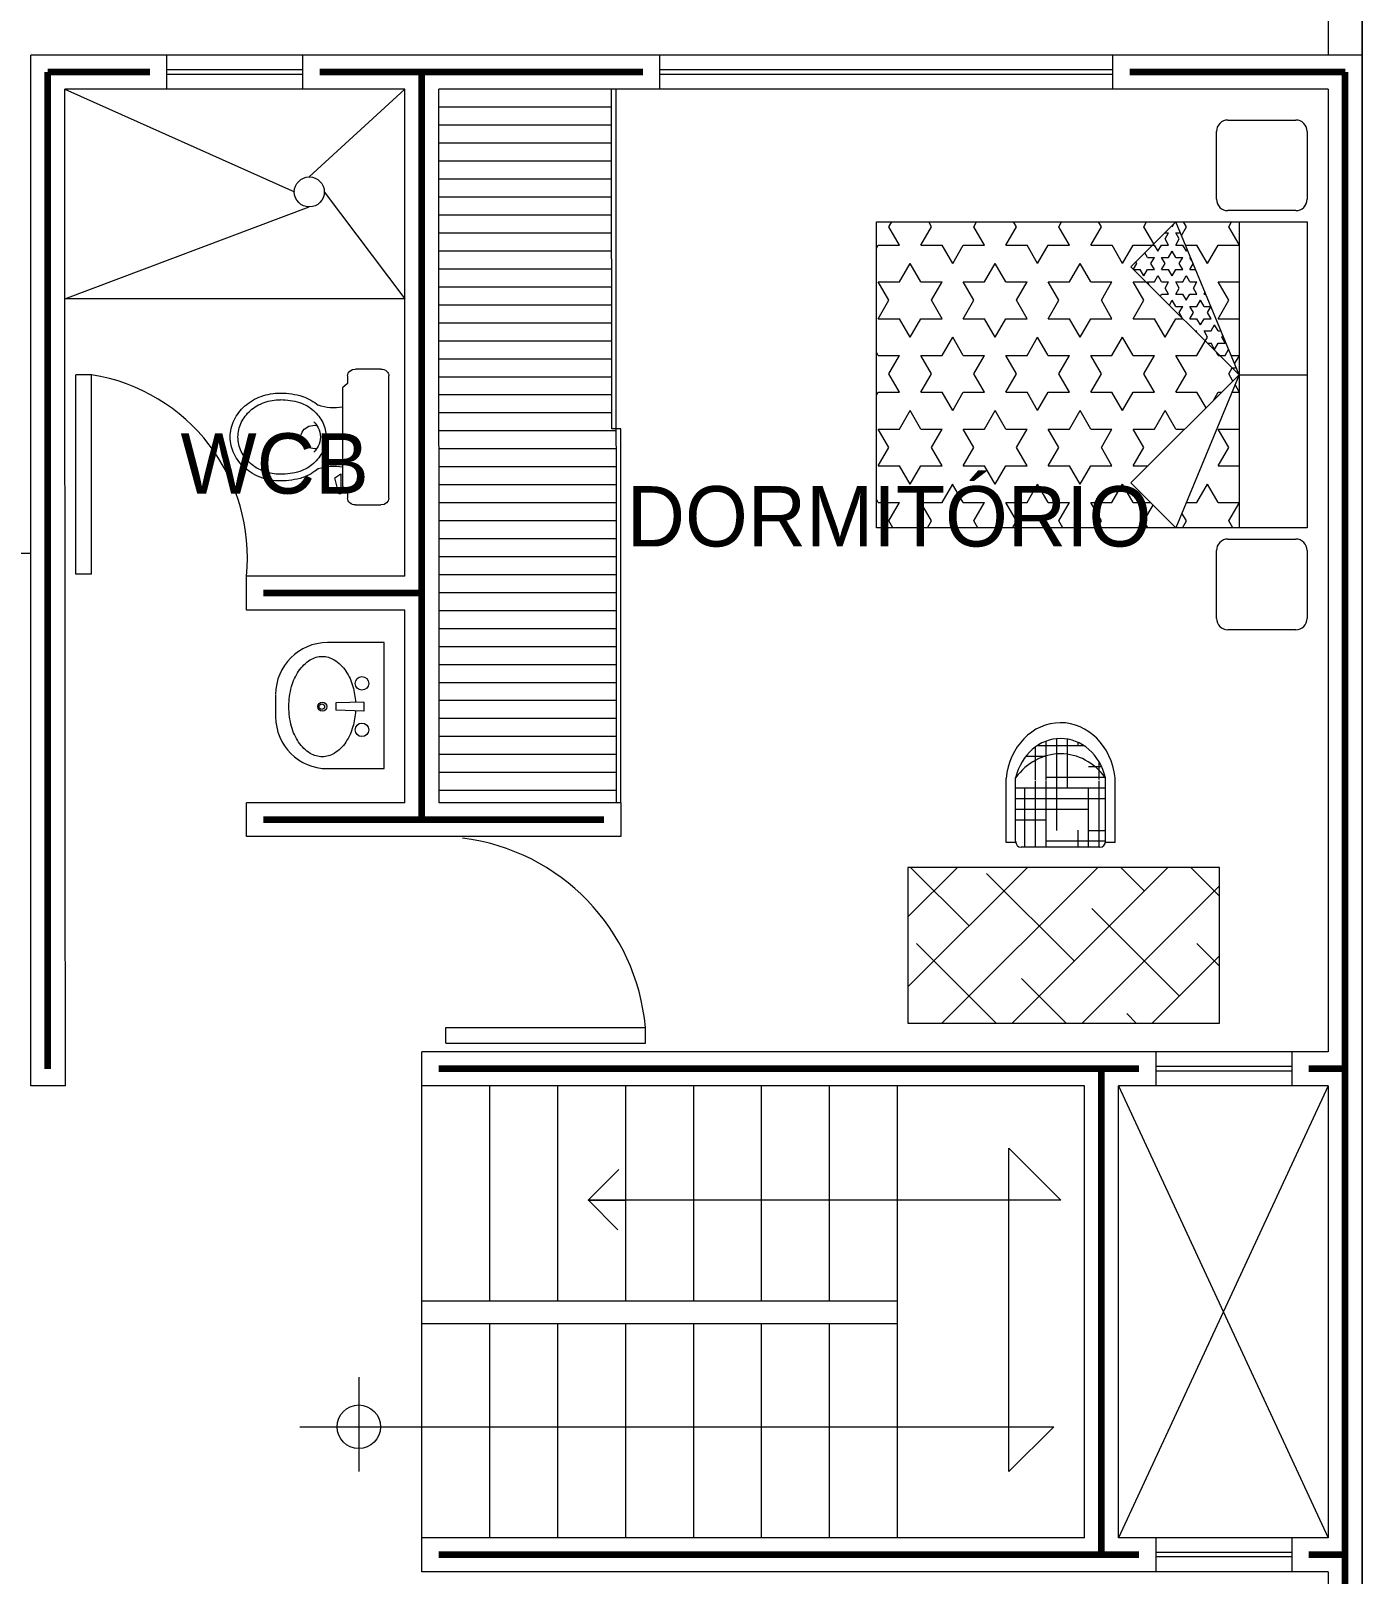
# Model space of a CAD drawing. Header units: millimetres. Extents: x 180.2 to 212.9, y 178.4 to 260.3.
# Drawn here: x 187.22 to 192.73, y 200.78 to 207.18 of the extents above; entities that cross this region are included whole.
import ezdxf

# ---------------------------------------------------------------- set-up
doc = ezdxf.new("R2010")
doc.units = ezdxf.units.MM
for name, color, linetype, lineweight in [('desniveles', 234, 'Continuous', 18), ('ejes', 2, 'Continuous', 100), ('muebles', 6, 'Continuous', 15), ('muros', 1, 'Continuous', 18), ('pisos', 42, 'Continuous', 5), ('puertas', 5, 'Continuous', 15), ('puertas y ventanas', 177, 'Continuous', 15), ('vegetacion', 110, 'Continuous', 20), ('ventanas', 4, 'Continuous', 15)]:
    doc.layers.add(name, color=color, linetype=linetype, lineweight=lineweight)

# ---------------------------------------------------------------- blocks, each defined once
blk = doc.blocks.new('A$C1EAA5CD8')
at = {"layer": 'muebles'}
for p, q in [((0.05, 2.25), (0.35, 2.25)), ((0, 1.9), (0, 2.2)), ((0.4, 2.2), (0.4, 1.9)), ((0.35, 1.85), (0.05, 1.85)), ((0, 0.45), (0, 1.8)), ((0, 1.8), (1.9, 1.8)), ((0.3, 1.125), (0.5796, 1.8)), ((0.3, 0.45), (0.3, 1.8)), ((0.5796, 1.8), (0.7773, 1.6023)), ((1.9, 1.8), (1.9, 0.45)), ((0.3, 1.125), (0.7773, 1.6023)), ((0.3, 1.125), (0, 1.125)), ((0.3, 1.125), (0.5796, 0.45)), ((0.3, 1.125), (0.7773, 0.6477)), ((0.5796, 0.45), (0.7773, 0.6477)), ((1.9, 0.45), (0, 0.45)), ((0, 0.05), (0, 0.35)), ((0.05, 0.4), (0.35, 0.4)), ((0.4, 0.35), (0.4, 0.05)), ((0.35, 0), (0.05, 0))]:
    blk.add_line(p, q, dxfattribs=at)
for centre, start, end in [((0.05, 2.2), 90, 180), ((0.35, 2.2), 0, 90), ((0.05, 1.9), 180, 270), ((0.35, 1.9), 270, 0), ((0.05, 0.35), 90, 180), ((0.35, 0.35), 0, 90), ((0.05, 0.05), 180, 270), ((0.35, 0.05), 270, 0)]:
    blk.add_arc(centre, 0.05, start, end, dxfattribs=at)

msp = doc.modelspace()

# ---------------------------------------------------------------- hatches: boundary and pattern name
at = {"layer": 'muebles'}
h = msp.add_hatch(dxfattribs=at)
h.set_pattern_fill('LINE', color=256, scale=0.023463, style=0)
h.set_pattern_definition([(0, (51.95597, 4.386796), (0, 0.074493437), [])])
h.paths.add_polyline_path([(189.6226, 206.9339), (188.9066, 206.9339), (188.9077, 203.9776), (189.6424, 203.9776), (189.6418, 205.5261), (189.6231, 205.5261)])
at = {"layer": 'muebles', "linetype": 'Continuous'}
h = msp.add_hatch(dxfattribs=at)
h.set_pattern_fill('STARS', color=256, scale=0.703875, style=0)
h.set_pattern_definition([(0, (142.68761, 31.34), (0, 0.15239341), [0.08798437, -0.08798437]), (60, (142.68761, 31.34), (-0.13197656, 0.0761967), [0.08798437, -0.08798437]), (120, (142.7316, 31.4162), (-0.13197656, -0.0761967), [0.08798437, -0.08798437])])
h.paths.add_polyline_path([(191.9592, 205.1166), (191.7736, 205.3022), (192.2216, 205.7501), (191.7736, 206.198), (191.9592, 206.3836), (190.72, 206.3836), (190.72, 205.1166)])
h.paths.add_polyline_path([(192.2216, 205.7501), (192.2216, 206.3836), (191.9592, 206.3836)], flags=16)
h.paths.add_polyline_path([(192.2216, 205.7501), (191.9592, 205.1166), (192.2216, 205.1166)], flags=16)
h = msp.add_hatch(dxfattribs=at)
h.set_pattern_fill('STARS', color=256, scale=0.234625, style=0)
h.set_pattern_definition([(0, (142.68761, 31.34), (0, 0.050797803), [0.029328125, -0.029328125]), (60, (142.68761, 31.34), (-0.043992188, 0.025398901), [0.029328125, -0.029328125]), (120, (142.702273, 31.365397), (-0.043992188, -0.025398901), [0.029328125, -0.029328125])])
h.paths.add_polyline_path([(191.9592, 206.3836), (191.7736, 206.198), (192.2216, 205.7501)])
at = {"layer": 'muebles'}
h = msp.add_hatch(dxfattribs=at)
h.set_pattern_fill('HOUND', color=256, scale=0.703875, style=0)
h.set_pattern_definition([(0, (142.32684, 31.589394), (0.17596875, 0.043992187), [0.703875, -0.3519375]), (90, (142.32684, 31.589394), (-0.043992188, -0.17596875), [0.703875, -0.3519375])])
edge = h.paths.add_edge_path()
edge.add_ellipse((191.4819, 203.9023), major_axis=(0, -0.2777), ratio=0.875, start_angle=130.0756, end_angle=229.9244)
edge.add_line((191.296, 204.0811), (191.296, 203.8187))
edge.add_ellipse((191.3185, 203.8187), major_axis=(0, -0.0258), ratio=0.875, start_angle=270, end_angle=360)
edge.add_line((191.3185, 203.7929), (191.6453, 203.7929))
edge.add_ellipse((191.6453, 203.8187), major_axis=(0, -0.0258), ratio=0.875, start_angle=0, end_angle=90)
edge.add_line((191.6678, 203.8187), (191.6678, 204.0811))
edge = h.paths.add_edge_path()
edge.add_ellipse((191.4819, 203.9023), major_axis=(0, -0.2777), ratio=0.875, start_angle=130.0756, end_angle=229.9244, ccw=False)
edge.add_ellipse((191.4819, 204.0231), major_axis=(0, -0.2203), ratio=0.875, start_angle=105.24898, end_angle=254.75102)
at = {"layer": 'pisos'}
h = msp.add_hatch(dxfattribs=at)
h.set_pattern_fill('EARTH', color=256, scale=0.03754, style=0)
h.set_pattern_definition([(0, (51.95597, 4.3868), (0.238379, 0.238379), [0.238379, -0.238379]), (0, (51.95597, 4.47619), (0.238379, 0.238379), [0.238379, -0.238379]), (0, (51.95597, 4.56558), (0.238379, 0.238379), [0.238379, -0.238379]), (90, (51.98577, 4.59538), (-0.238379, 0.238379), [0.238379, -0.238379]), (90, (52.07516, 4.59538), (-0.238379, 0.238379), [0.238379, -0.238379]), (90, (52.16455, 4.59538), (-0.238379, 0.238379), [0.238379, -0.238379])])
h.paths.add_polyline_path([(187.2173, 210.716), (183.4867, 210.716), (183.4867, 207.0746), (187.2173, 207.0746)])
at = {"layer": 'vegetacion'}
h = msp.add_hatch(dxfattribs=at)
h.set_pattern_fill('AR-SAND', color=256, scale=0.023463, style=0)
h.set_pattern_definition([(37.5, (51.956, 4.3868), (-0.0375407, 1.1482858), [0, -0.9058402, 0, -1.0131108, 0, -0.9684147]), (7.5, (51.956, 4.3868), (1.054694, 1.681851), [0, -0.488677, 0, -0.816448, 0, -0.3128724]), (327.5, (51.223, 4.3868), (1.855866, 0.003372), [0, -0.2979737, 0, -1.0727055, 0, -1.4004766]), (317.5, (51.223, 4.3868), (1.791494, 0.523048), [0, -0.148987, 0, -0.703218, 0, -0.804529])])
h.paths.add_polyline_path([(192.5902, 210.716), (187.2173, 210.716), (187.2173, 207.0746), (188.7658, 207.0746), (188.7658, 207.0741), (192.5902, 207.0746)])

# ---------------------------------------------------------------- linework, layer by layer
at = {"layer": 'desniveles'}
for p, q in [((188.8362, 200.7914), (188.8362, 202.8045)), ((189.1177, 201.9129), (189.1177, 202.8045)), ((189.3993, 201.9129), (189.3993, 202.8045)), ((189.6808, 201.9129), (189.6808, 202.8045)), ((189.9624, 201.9129), (189.9624, 202.8045)), ((190.2439, 201.9129), (190.2439, 202.8045)), ((190.5255, 201.9129), (190.5255, 202.8045)), ((190.807, 201.819), (190.807, 202.8045)), ((190.807, 201.9129), (188.8362, 201.9129)), ((190.807, 201.819), (188.8362, 201.819)), ((189.1177, 200.9322), (189.1177, 201.819)), ((189.3993, 200.9322), (189.3993, 201.819)), ((189.6808, 200.9322), (189.6808, 201.819)), ((189.9624, 200.9322), (189.9624, 201.819)), ((190.2439, 200.9322), (190.2439, 201.819)), ((190.5255, 200.9322), (190.5255, 201.819)), ((190.807, 200.9322), (190.807, 201.819))]:
    msp.add_line(p, q, dxfattribs=at)
at = {"layer": 'ejes'}
for p, q in [((187.2877, 202.8749), (187.2877, 207.0043)), ((187.71, 207.0043), (187.2877, 207.0043)), ((187.71, 207.0043), (187.2877, 207.0043)), ((189.7512, 207.0043), (188.4139, 207.0043)), ((189.7512, 207.0043), (188.4139, 207.0043)), ((188.8362, 203.9072), (188.8362, 207.0043)), ((192.6606, 207.0043), (191.769, 207.0043)), ((192.6606, 207.0043), (191.769, 207.0043)), ((192.6606, 197.8586), (192.6606, 207.0043)), ((188.8362, 204.8457), (188.1802, 204.8457)), ((189.5908, 203.9072), (188.1806, 203.9072)), ((191.8065, 202.8749), (188.9066, 202.8749)), ((191.6517, 200.8618), (191.6517, 202.8749)), ((192.6606, 202.8749), (192.5104, 202.8749)), ((191.8065, 200.8618), (188.9066, 200.8618)), ((192.6606, 200.8618), (192.5104, 200.8618))]:
    msp.add_line(p, q, dxfattribs=at)
at = {"layer": 'muebles'}
for p, q in [((189.6231, 205.5261), (189.6226, 206.9341)), ((189.6424, 203.9776), (189.6413, 206.9341)), ((188.6672, 205.7744), (188.5619, 205.7744)), ((188.529, 205.7137), (188.5085, 205.6968)), ((188.529, 205.7462), (188.529, 205.7137)), ((188.7001, 205.2394), (188.7001, 205.7462)), ((188.5085, 205.6968), (188.5085, 205.2889)), ((189.6606, 205.5261), (189.6231, 205.5261)), ((189.6612, 203.9776), (189.6606, 205.5261)), ((188.4762, 205.3235), (188.5006, 205.3401)), ((188.4924, 205.2569), (188.4762, 205.3235)), ((188.5006, 205.3401), (188.5006, 205.2569)), ((188.5006, 205.2569), (188.4924, 205.2569)), ((188.5085, 205.2889), (188.529, 205.272)), ((188.529, 205.272), (188.529, 205.2394)), ((188.5619, 205.2113), (188.6672, 205.2113)), ((188.6802, 204.6407), (188.4453, 204.6407)), ((188.6802, 204.1187), (188.6802, 204.6407)), ((188.231, 204.4229), (188.231, 204.3294)), ((188.5969, 204.3945), (188.4798, 204.3907)), ((188.5969, 204.3567), (188.4798, 204.3605)), ((188.4804, 204.3907), (188.4804, 204.3604)), ((188.5969, 204.3945), (188.5969, 204.3567)), ((188.4453, 204.1187), (188.6802, 204.1187)), ((191.2561, 203.813), (191.2561, 204.0782)), ((191.296, 203.8187), (191.296, 204.0811)), ((191.6678, 203.8187), (191.6678, 204.0811)), ((191.7077, 203.813), (191.7077, 204.0811)), ((191.2963, 203.813), (191.2561, 203.813)), ((191.6453, 203.7929), (191.3185, 203.7929)), ((191.7077, 203.813), (191.6678, 203.813)), ((190.85, 203.7096), (190.85, 203.0645)), ((192.1403, 203.7096), (190.85, 203.7096)), ((192.1403, 203.0645), (192.1403, 203.7096)), ((190.85, 203.0645), (192.1403, 203.0645))]:
    msp.add_line(p, q, dxfattribs=at)
at = {"layer": 'muebles', "linetype": 'Continuous'}
for p, q in [((190.85, 203.5044), (191.0553, 203.7096)), ((190.85, 203.2141), (191.3456, 203.7096)), ((191.1029, 203.4669), (190.8602, 203.7096)), ((190.9908, 203.0645), (191.6359, 203.7096)), ((191.5384, 203.3217), (191.1755, 203.6847)), ((191.2811, 203.0645), (191.9263, 203.7096)), ((191.8287, 203.6121), (191.7312, 203.7096)), ((192.1403, 203.5908), (192.0215, 203.7096)), ((191.5715, 203.0645), (192.1403, 203.6334)), ((191.9739, 203.1766), (191.611, 203.5395)), ((191.215, 203.0645), (190.8851, 203.3943)), ((191.8618, 203.0645), (192.1403, 203.343)), ((192.1403, 203.3004), (192.0465, 203.3943)), ((191.5053, 203.0645), (191.3206, 203.2492)), ((191.7957, 203.0645), (191.7561, 203.104))]:
    msp.add_line(p, q, dxfattribs=at)
at = {"layer": 'muebles'}
for points in [[(188.4241, 204.1676, -0.140224), (188.3744, 204.1818, -0.107128), (188.3263, 204.2285, -0.079661), (188.297, 204.2928, -0.067271), (188.2858, 204.3756, -0.067271), (188.297, 204.4583, -0.079661), (188.3263, 204.5226, -0.107128), (188.3744, 204.5693, -0.140224), (188.4241, 204.5836, -0.140224), (188.4737, 204.5693, -0.107128), (188.5218, 204.5226, -0.079661), (188.5511, 204.4583, -0.05296), (188.5618, 204.3934, -0.067271)], [(188.5618, 204.3578, -0.05296), (188.5511, 204.2928, -0.079661), (188.5218, 204.2285, -0.107128), (188.4737, 204.1818, -0.140224), (188.4241, 204.1676, -0.140224)]]:
    msp.add_lwpolyline(points, format="xyb", dxfattribs=at)
for centre, radius in [((188.5885, 204.4718), 0.028), ((188.4241, 204.3756), 0.0189), ((188.4223, 204.3756), 0.0113), ((188.5885, 204.2794), 0.028)]:
    msp.add_circle(centre, radius, dxfattribs=at)
for centre, start, end in [((188.4453, 204.4264), 90, 180), ((188.4453, 204.333), 180, 270)]:
    msp.add_arc(centre, 0.2143, start, end, dxfattribs=at)
at = {"layer": 'muebles', "extrusion": (0, 0, -1)}
for centre, major_axis, start_param, end_param in [((188.5619, 205.7462), (-0.0328, 0), 0, 1.570796), ((188.6672, 205.7462), (-0.0328, 0), 1.570796, 3.141593), ((188.2527, 205.4969), (-0.208, 0), 0.773434, 1.169418), ((188.2527, 205.4969), (0.176, 0), 3.915027, 4.31101), ((188.2507, 205.5008), (0.203, 0), 4.31101, 4.711864), ((188.2507, 205.5008), (-0.171, 0), 1.169418, 1.570271), ((188.2509, 205.4413), (-0.2723, 0), 1.569898, 1.915828), ((188.2509, 205.4405), (0.2414, 0), 4.71145, 5.04871), ((188.2619, 205.4969), (-0.176, 0), 1.971125, 2.367109), ((188.2619, 205.4969), (0.208, 0), -1.170467, -0.794259), ((188.2557, 205.4944), (0.2122, 0), 3.525743, 3.915027), ((188.2557, 205.4944), (0.1802, 0), 3.525743, 3.915027), ((188.2589, 205.4944), (-0.1802, 0), 2.367109, 2.756393), ((188.4722, 205.7652), (0.1769, 0), 1.364085, 1.944346), ((188.2603, 205.4927), (0.2172, 0), 3.141068, 3.525743), ((188.2603, 205.4927), (0.1852, 0), 3.141068, 3.525743), ((188.3921, 205.4928), (0.0567, 0), 1.411596, 4.87159), ((188.2898, 205.4852), (-0.1288, 0), 2.450467, 2.711385), ((188.3092, 205.4928), (0.1075, 0), -0.430207, 0), ((188.2543, 205.4927), (0.1852, 0), -0.3852, -0.000525), ((188.2603, 205.4927), (-0.2172, 0), -0.3852, -0.000525), ((188.2603, 205.4927), (-0.1852, 0), -0.3852, -0.000525), ((188.2898, 205.5004), (-0.1288, 0), 3.5718, 3.832719), ((188.3092, 205.4928), (-0.1075, 0), 3.141593, 3.5718), ((188.2543, 205.4927), (0.1852, 0), -0.000525, 0.38415), ((188.2557, 205.4911), (-0.2122, 0), -0.774484, -0.3852), ((188.2557, 205.4911), (0.1802, 0), 2.367109, 2.756393), ((188.2527, 205.4886), (0.176, 0), 1.971125, 2.367109), ((188.2619, 205.4886), (-0.176, 0), 3.915027, 4.31101), ((188.2589, 205.4911), (-0.1802, 0), 3.525743, 3.915027), ((188.2527, 205.4886), (0.208, 0), 1.971125, 2.367109), ((188.2507, 205.4847), (-0.203, 0), 4.711864, 5.112718), ((188.2507, 205.4847), (-0.171, 0), 4.711864, 5.112718), ((188.2508, 205.545), (0.2413, 0), 1.233588, 1.570858), ((188.2508, 205.5441), (0.2723, 0), 1.224856, 1.570795), ((188.2619, 205.4886), (-0.208, 0), 3.933521, 4.31101), ((188.4722, 205.2205), (-0.1769, 0), 1.197247, 1.777507), ((188.5619, 205.2394), (0.0328, 0), 1.570796, 3.141593), ((188.6672, 205.2394), (-0.0328, 0), 3.141593, 4.712389)]:
    msp.add_ellipse(centre, major_axis=major_axis, ratio=0.857143, start_param=start_param, end_param=end_param, dxfattribs=at)
at = {"layer": 'muebles'}
for centre, major_axis, start_param, end_param in [((191.482, 204.0492), (0, -0.2598), 1.693833, 4.600285), ((191.4819, 204.0231), (0, -0.2203), 1.836941, 4.446244), ((191.4819, 203.9023), (0, -0.2777), 2.270248, 4.012938), ((191.3185, 203.8187), (0, -0.0258), 4.712389, 6.283185), ((191.6453, 203.8187), (0, -0.0258), 0, 1.570796)]:
    msp.add_ellipse(centre, major_axis=major_axis, ratio=0.875, start_param=start_param, end_param=end_param, dxfattribs=at)
at = {"layer": 'muros'}
for p, q in [((192.731, 210.8568), (192.731, 192.0868)), ((192.731, 192.0868), (192.731, 210.8568)), ((192.731, 192.0868), (192.731, 210.8568)), ((192.731, 192.0868), (192.731, 210.8568)), ((192.5902, 210.716), (192.5902, 207.0746)), ((187.2173, 205.0099), (187.2173, 207.0746)), ((188.7658, 207.0746), (187.2173, 207.0746)), ((187.7804, 206.9339), (187.7803, 207.0746)), ((188.3435, 206.9339), (188.3434, 207.0746)), ((192.731, 207.0747), (188.7391, 207.0741)), ((189.8216, 206.9339), (189.8216, 207.0742)), ((191.6986, 206.9339), (191.6986, 207.0745)), ((188.7658, 206.9339), (187.3578, 206.9339)), ((187.3595, 203.6491), (187.3581, 206.9339)), ((188.7658, 204.9161), (188.7658, 206.9339)), ((188.9077, 203.9776), (188.9066, 206.9339)), ((192.5902, 206.9339), (188.9066, 206.9339)), ((192.5902, 206.9339), (192.5902, 202.9452)), ((187.2173, 202.8045), (187.2173, 205.0099)), ((188.7658, 204.9161), (188.1098, 204.9161)), ((188.1098, 204.7753), (188.1098, 204.9161)), ((188.1801, 204.9161), (188.1801, 204.9161)), ((188.7658, 204.7753), (188.1098, 204.7753)), ((188.7658, 203.9776), (188.7658, 204.7753)), ((188.7658, 203.9776), (188.1101, 203.9776)), ((188.1102, 203.8368), (188.1101, 203.9776)), ((188.1805, 203.9776), (188.1805, 203.9776)), ((189.6612, 203.9776), (188.9077, 203.9776)), ((189.6612, 203.9776), (189.6612, 203.8368)), ((187.3602, 202.8045), (187.3594, 203.8368)), ((189.6612, 203.8368), (188.1102, 203.8368)), ((192.5902, 202.9452), (188.8362, 202.9452)), ((188.8362, 202.8045), (188.8362, 202.9452)), ((191.8769, 202.9452), (191.8769, 202.8045)), ((192.44, 202.9452), (192.44, 202.8045)), ((187.3602, 202.8045), (187.2173, 202.8045)), ((191.5813, 202.8045), (188.8362, 202.8045)), ((191.5813, 200.9322), (191.5813, 202.8045)), ((192.5902, 202.8045), (191.7221, 202.8045)), ((191.7221, 200.9322), (191.7221, 202.8045)), ((192.5902, 202.8045), (192.5902, 200.9322)), ((191.5813, 200.9322), (188.8362, 200.9322)), ((192.5902, 200.9322), (191.7221, 200.9322)), ((191.8769, 200.9322), (191.8769, 200.7914)), ((192.44, 200.9322), (192.44, 200.7914)), ((192.5902, 200.7914), (188.8362, 200.7914)), ((192.5902, 200.7914), (192.5902, 197.929))]:
    msp.add_line(p, q, dxfattribs=at)
at = {"layer": 'pisos'}
for p, q in [((187.3578, 206.9339), (188.3085, 206.508)), ((188.3705, 206.57), (188.7658, 206.9339)), ((188.4326, 206.508), (188.7658, 206.0649)), ((187.3585, 206.0649), (188.3705, 206.4459)), ((188.7673, 206.0649), (187.3585, 206.0649)), ((187.2173, 205.0099), (187.1697, 205.0099)), ((192.5902, 202.8045), (191.7221, 200.9322)), ((191.7221, 202.8045), (192.5902, 200.9322))]:
    msp.add_line(p, q, dxfattribs=at)
msp.add_circle((188.3705, 206.508), 0.0621, dxfattribs=at)
at = {"layer": 'puertas', "linetype": 'Continuous', "lineweight": 18}
for p, q in [((191.2677, 201.206), (191.2677, 202.5461)), ((191.2677, 202.5461), (191.4831, 202.3309)), ((189.5251, 202.3309), (189.6524, 202.458)), ((189.5248, 202.3318), (189.6485, 202.2082)), ((191.4831, 202.3309), (189.5251, 202.3309)), ((189.5251, 202.3309), (189.6808, 202.3309)), ((189.5251, 202.3309), (189.6808, 202.3309)), ((188.5755, 201.5973), (188.5755, 201.206)), ((188.3308, 201.3919), (191.4537, 201.3919)), ((191.4537, 201.3919), (191.2677, 201.206))]:
    msp.add_line(p, q, dxfattribs=at)
msp.add_circle((188.5755, 201.3919), 0.0902, dxfattribs=at)
at = {"layer": 'puertas y ventanas'}
for p, q in [((187.403, 204.925), (187.403, 205.7509)), ((187.4689, 205.7509), (187.4032, 205.7509)), ((187.4687, 204.925), (187.4687, 205.7509)), ((187.4687, 204.925), (187.403, 204.925)), ((188.9364, 202.9806), (188.9364, 203.0463)), ((188.9364, 203.0463), (189.7623, 203.0463)), ((189.7623, 202.9806), (189.7623, 203.0463)), ((188.9364, 202.9806), (189.7623, 202.9806))]:
    msp.add_line(p, q, dxfattribs=at)
for centre, radius, start, end in [((187.3477, 204.9944), 0.7661, 354.13206, 80.89654), ((188.8989, 202.9703), 0.8667, 5.03112, 83.00632)]:
    msp.add_arc(centre, radius, start, end, dxfattribs=at)
at = {"layer": 'ventanas'}
for p, q in [((188.3435, 207.0136), (187.7804, 207.0136)), ((188.3435, 206.9949), (187.7804, 206.9949)), ((191.6986, 207.0136), (189.8216, 207.0136)), ((191.6986, 206.9949), (189.8216, 206.9949)), ((192.44, 202.8842), (191.8769, 202.8842)), ((192.44, 202.8655), (191.8769, 202.8655)), ((192.44, 200.8712), (191.8769, 200.8712)), ((192.44, 200.8524), (191.8769, 200.8524))]:
    msp.add_line(p, q, dxfattribs=at)

# ---------------------------------------------------------------- block references
at = {"layer": 'muebles', "xscale": 0.9385000000000048, "yscale": 0.9385000000000048, "zscale": 0.9384999999999999, "rotation": 180}
msp.add_blockref('A$C1EAA5CD8', (192.5031, 206.8059), dxfattribs=at)

# ---------------------------------------------------------------- texts
for s, p in [('WCB', (187.837, 205.258)), ('DORMITÓRIO', (189.6851, 205.0391))]:
    msp.add_text(s, height=0.25).set_placement(p)

doc.saveas('drawing.dxf')
